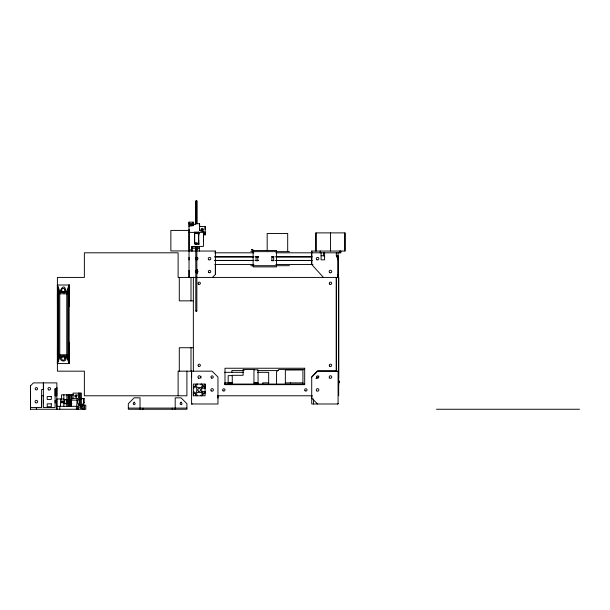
<?xml version="1.0" encoding="UTF-8"?>
<svg xmlns="http://www.w3.org/2000/svg" width="610" height="610" viewBox="0 0 610 610"><rect width="100%" height="100%" fill="white"/><g stroke="black" fill="none" stroke-linecap="round" stroke-linejoin="round"><path stroke-width="0.91" d="M78.553 409.257L78.553 405.162L85.789 405.162L85.789 409.257L30.5 409.257L30.5 385.825L33.428 382.889L56.867 382.889L56.867 409.257L56.867 398.978L63.844 398.978M30.5 407.503L41.633 407.503L41.633 389.454L43.394 389.454L43.394 382.889L43.394 407.503L55.113 407.503L55.113 388.753L56.867 388.753M57.447 345.108L57.409 354.989M66.81 406.474L66.81 403.69M66.81 399.565L66.81 394.845M67.184 403.515L67.184 399.71M68.168 406.474L68.168 403.69M68.168 399.565L68.168 394.845M68.343 406.474L68.343 403.69M68.343 403.515L68.343 399.71M68.343 399.565L68.343 394.845M68.442 406.474L68.442 403.69M68.442 403.515L68.442 399.71M68.442 399.565L68.442 394.845M69.082 306.395L69.128 285.007L57.409 285.007L57.409 363.575L69.128 363.575L69.082 342.195M69.41 406.474L69.41 403.69M69.41 403.515L69.41 399.71M69.41 399.565L69.41 394.845M69.509 406.474L69.509 403.69M69.509 403.515L69.509 399.71M69.509 399.565L69.509 394.845M69.784 406.474L69.784 403.69M69.784 399.565L69.784 394.845M70.768 403.515L70.768 399.71M70.943 406.474L70.943 403.69M70.943 403.515L70.943 399.71M70.943 399.565L70.943 394.845M71.782 398.62L71.782 394.845M80.177 405.162L80.177 393.114M81.382 405.162L81.382 393.114L73.047 393.114L73.047 398.391M178.112 395.783L178.112 371.17L212.105 371.17L217.961 377.033L217.961 403.988L191.593 403.988L191.593 371.17L191.593 377.033M186.904 371.17L186.904 395.783L84.363 395.783L84.363 371.17L57.409 371.17L57.409 277.42L84.363 277.42L84.363 252.807L178.112 252.807L178.112 277.42L338.672 277.42L338.672 377.918M189.024 229.368L189.024 277.42L189.024 270.268M193.126 225.799L193.126 222.131L189.024 222.131L189.024 249.879L191.952 249.879L191.952 251.046L191.952 246.417L203.443 246.417L203.443 231.449L202.238 231.449A2.638 2.478 0 0 1 199.6 228.971L199.6 229.566A2.638 2.478 0 0 0 199.958 230.801M191.593 403.988L191.593 403.401L192.18 403.988M193.355 395.783L193.355 384.064L205.067 384.064L205.067 395.783L193.355 395.783L193.355 392.268L196.87 395.783M194.59 232.181L194.59 233.241L198.723 233.241L198.723 232.181L194.59 232.181L194.59 244.076L199.31 244.076M195.566 249.757L195.566 247.5L196.382 246.981L197.19 247.5M197.19 249.757L197.19 246.707M198.578 236.139L198.578 241.11M198.723 232.181L198.723 244.076L198.723 240.264M199.31 251.046L199.31 246.844L191.952 246.844L191.952 246.417M203.412 234.873L205.166 234.873L205.166 226.539L199.6 226.539L199.607 223.748L195.475 223.74L191.952 225.944L189.024 225.944L189.024 226.539M199.6 229.566L199.6 225.952L199.6 226.539M205.067 393.389L205.067 391.795L204.312 391.795L204.312 393.442L203.427 393.442L201.704 391.681L201.704 388.166L203.427 386.404L204.312 386.404L204.312 388.051L205.067 388.051M205.067 384.064L205.067 387.579L201.552 384.064M212.463 277.42L215.391 274.485L215.391 251.046L189.024 251.046M217.961 398.124L217.961 396.37L217.373 395.783L312.305 395.783L311.718 396.37L311.718 398.124L317.574 403.988M323.437 277.42L311.718 264.526L311.718 251.046L344.97 251.046L344.97 232.883L315.965 232.883L315.965 251.046L315.965 232.883M320.212 252.807L320.212 251.046M321.089 252.807L321.089 259.837L324.604 259.837L324.604 252.807M323.437 255.994L323.437 252.807M336.323 371.17L336.323 277.42L336.323 370.888L317.566 370.888L311.718 377.033L311.718 403.988L338.085 403.988L338.085 371.17M337.62 258.198L338.085 259.837L336.323 255.735L336.323 252.807M338.085 252.807L338.085 277.42L338.085 255.735L336.323 255.735M338.672 385.245L338.672 383.415M340.723 252.807L340.723 251.046L340.723 252.807L275.796 252.807M344.97 251.046L344.97 232.883M339.373 382.699L339.373 381.158L339.373 382.752M60.558 290.299C66.063 279.281 68.236 299.937 60.558 290.299L61.282 291.793L58.705 292.098L57.462 293.418M71.24 406.329L71.644 398.391L78.553 398.391L78.553 393.114M76.746 406.329L77.15 398.391M61.976 402.722L61.976 401.098M196.847 246.486L196.847 311.047L196.321 311.23L195.795 311.047L195.795 246.486M57.462 293.296L58.705 291.572L60.908 291.382M61.16 401.098L62.639 401.098L63.074 401.906L62.639 402.722L61.16 402.722M61.244 356.751C57.805 361.212 67.184 363.202 65.857 357.735C64.218 353.358 59.361 359.404 57.462 355.173M69.067 355.173L67.824 356.492L65.316 356.797M82.114 405.162L83.585 402.813L83.578 398.681L84.172 398.681L84.172 402.813L82.411 405.627M64.866 292.221L65.628 291.382M193.355 387.579L196.87 384.064M201.552 395.783L205.067 392.268M311.718 377.033L317.574 371.17L338.672 371.17M337.498 403.988L338.085 403.401M316.01 378.596L318.877 376.118M195.81 311.001L196.847 311.047M196.694 201.048L195.81 200.873L195.795 223.702L196.054 201.079M81.374 398.681L84.172 398.681M189.024 230.42L170.861 230.42L170.861 250.931L189.024 250.931M189.024 232.387L203.443 232.387M203.443 233.241L205.166 233.241L205.166 232.044L203.443 232.044L203.443 231.449M197.571 233.668L199.47 233.668M203.267 233.668L205.166 233.668L205.166 234.873M191.952 248.255L195.566 248.255M197.19 248.255L199.31 248.255M250.779 251.633L289.453 251.633M214.819 252.807L253.882 252.807M321.089 255.735L324.604 255.735M214.819 256.795L253.882 256.795M255.788 256.795L258.648 256.795M271.984 256.795L273.89 256.795M275.796 256.795L312 256.795M214.819 256.909L253.882 256.909M255.788 256.909L258.648 256.909M271.984 256.909L273.89 256.909M275.796 256.909L312 256.909M214.819 260.424L253.882 260.424M255.788 260.424L258.648 260.424M271.984 260.424L273.89 260.424M275.796 260.424L312 260.424M214.819 260.539L253.882 260.539M255.788 260.539L258.648 260.539M271.984 260.539L273.89 260.539M275.796 260.539L312 260.539M214.819 264.526L253.882 264.526M275.796 264.526L312.953 264.526M250.779 265.701L289.453 265.701M337.498 275.072L338.085 275.072M337.498 276.833L338.085 276.833M65.697 291.168L67.824 291.572L69.067 293.296L69.067 355.294L67.824 357.018L65.674 357.422M65.255 291.793L67.824 292.098L69.067 293.418M57.462 293.822L69.067 293.822M193.355 300.86L179.287 300.86L179.287 277.42M193.355 347.731L179.287 347.731L179.287 371.17M57.462 354.768L69.067 354.768M60.855 357.422L58.705 357.018L57.462 355.294M304.611 369.416L278.9 369.416L276.559 371.757L276.559 384.064M253.951 369.79L258.053 369.79L258.053 384.079M244.16 370.59L231.869 370.59L231.869 372.435M257.389 370.59L278.183 370.59M224.716 372.321L243.421 372.321M257.443 372.321L268.667 372.321L268.667 384.559M232.265 375.638L228.171 375.638L228.171 383.24L232.265 383.24L232.265 375.31L243.108 375.31L243.108 369.462L253.951 369.462L253.951 383.24L258.053 383.24M224.716 382.851L232.265 382.912M253.951 382.912L258.053 382.912M268.667 382.851L262.803 382.851L262.803 384.018M285.35 382.889L302.926 382.889M224.343 384.064L304.687 384.064M193.355 388.051L194.11 388.051L194.11 386.404L194.994 386.404L196.717 388.166L196.717 391.681L194.994 393.442L194.11 393.442L194.11 391.795L193.355 391.795M201.407 388.166L205.112 388.166M201.407 391.681L205.112 391.681M73.665 394.845L61.496 394.845L61.496 399.26M43.394 395.783L41.633 395.783L41.633 407.503M80.177 398.681L81.969 398.681M63.844 399.565L71.782 399.565M71.782 399.71L66.81 399.71L66.81 403.515L71.782 403.515M67.42 399.825L64.706 399.825L64.706 403.637L67.42 403.637M71.24 400.145L76.746 400.145M61.648 401.906L63.074 401.906M83.585 402.813L84.172 402.813M63.844 403.69L71.782 403.69M56.867 406.329L77.554 406.329L77.554 409.257M60.474 406.329L60.703 398.978M128.321 408.09L186.919 408.09M436.524 409.257L579.5 409.257M57.409 293.7L57.447 306.395M339.549 251.046L339.549 252.807M338.672 277.42L338.672 395.783M330.467 232.883L330.467 251.046M313.471 398.963L313.471 403.988M311.718 251.046L311.718 264.526M302.926 384.064L302.926 370.003L285.35 370.003L285.35 384.064M290.467 382.615L290.467 384.468M287.691 251.633L287.691 233.47L267.18 233.47L267.18 250.725M230.58 382.851L230.58 384.018M215.391 251.046L215.391 252.921M215.391 264.526L215.391 274.485M205.166 226.539L205.166 227.736M205.166 228.163L205.166 229.368M203.443 236.139L203.443 236.977M203.443 240.264L203.443 241.11M201.087 384.064L201.087 384.826L202.726 384.826L202.726 385.703L200.972 387.434L197.449 387.434L195.696 385.703L195.696 384.826L197.335 384.826L197.335 384.064M201.087 395.783L201.087 395.021L202.726 395.021L202.726 394.144L200.972 392.413L197.449 392.413L195.696 394.144L195.696 395.021L197.335 395.021L197.335 395.783M200.972 376.225L200.972 378.131M199.607 223.748L199.607 224.335M199.31 246.417L199.31 247.271M198.791 234.392L198.791 235.346M197.335 269.506L197.335 273.318M196.847 242.688L196.847 244.587M195.795 242.688L195.795 244.587M195.475 223.74L195.475 224.335M193.355 277.131L193.355 371.459M193.126 222.131L193.126 223.329M193.126 223.756L193.126 224.96M191.952 247.355L191.952 247.828M191.952 248.766L191.952 249.231M191.006 277.42L191.006 300.86M191.006 347.731L191.006 371.17M189.024 222.131L189.024 223.329M189.024 223.756L189.024 224.96M189.024 257.374L189.024 259.959M175.2 409.257L175.2 397.834L181.056 397.834L186.919 403.69L186.919 409.257L128.321 409.257L128.321 403.69L134.185 397.834L140.041 397.834L140.041 409.257M172.272 408.09L172.272 409.257M142.969 408.09L142.969 409.257M84.584 405.162L84.584 409.257M84.157 405.162L84.157 409.257M82.96 405.162L82.96 409.257M79.757 393.114L79.757 405.162M76.387 406.329L76.387 409.257M63.844 394.845L63.844 406.474M59.795 406.329L59.795 409.257M56.867 387.464L56.867 395.783L55.113 395.783L55.113 388.753M55.113 400.351L55.113 402.935M43.394 400.351L43.394 402.935M36.356 407.503L36.356 409.257M30.5 385.825L30.5 409.257M196.641 270.268A1.289 1.289 0 0 1 197.93 271.557A1.289 1.289 0 0 1 196.641 272.845M196.001 272.678A1.289 1.289 0 0 1 196.001 270.443M196.641 257.374A1.289 1.289 0 0 1 197.93 258.663A1.289 1.289 0 0 1 196.641 259.959M196.001 259.784A1.289 1.289 0 0 1 196.001 257.55M190.084 225.288A1.022 0.961 0 0 1 192.066 225.288M190.19 225.479A1.022 0.961 0 0 1 191.799 225.281M201.513 230.237A1.022 0.961 0 0 1 202.749 230.084M201.247 230.244A1.022 0.961 0 0 1 203.229 230.244M82.136 408.197A1.022 0.961 -90 0 1 82.136 406.222M76.517 396.935A1.022 0.961 -90 0 1 77.249 395.059M81.961 408.235A1.022 0.961 -90 0 1 80.993 407.213A1.022 0.961 -90 0 1 81.961 406.184M76.746 396.774A1.022 0.961 -90 0 1 77.18 395.059M194.651 233.256L194.651 243.215L198.456 243.215L198.456 233.256L194.651 233.256M196.847 200.919L196.847 223.702L196.847 200.919M57.462 354.982L57.409 363.575L59.765 357.422L59.765 291.168L57.409 285.007L57.462 293.608C60.725 291.87 65.804 291.87 69.067 293.608L69.128 285.007L66.764 291.168L66.764 357.422L69.128 363.575L69.067 354.982C65.766 356.377 60.764 356.377 57.462 354.982M57.897 356.27L57.409 363.575L58.705 357.018L58.705 291.572L57.409 285.007L57.897 292.32L57.897 356.27M69.128 285.007L68.633 292.32L68.633 356.27L69.128 363.575L67.824 357.018L67.824 291.572L69.128 285.007M64.912 289.727L64.713 290.848L63.836 291.588L62.693 291.588L61.823 290.848L61.625 289.727L62.189 288.736L63.265 288.347L64.34 288.736L64.912 289.727M64.912 358.284L64.713 359.412L63.836 360.144L62.693 360.144L61.823 359.412L61.625 358.284L62.189 357.292L63.265 356.903L64.34 357.292L64.912 358.284M134.185 402.165L133.521 403.027A0.938 0.938 0 0 0 133.521 404.354A0.938 0.938 0 0 0 134.84 404.354A0.938 0.938 0 0 0 134.84 403.027L134.185 402.165M181.056 402.165L180.392 403.027A0.938 0.938 0 0 0 180.392 404.354A0.938 0.938 0 0 0 181.719 404.354A0.938 0.938 0 0 0 181.719 403.027L181.056 402.165M229.085 383.049L231.388 383.072L229.085 383.049M254.866 383.049L257.176 383.072L254.866 383.049M252.159 249.879L252.929 249.879L252.159 249.879M251.518 249.879L251.945 249.879L251.518 249.879M253.249 249.879L253.249 249.879M276.559 250.466L253.119 250.466L253.119 266.867L276.559 266.867L276.559 250.466M257.809 256.619L256.048 256.619L256.048 260.714L257.809 260.714L257.809 256.619M273.631 256.619L271.869 256.619L271.869 260.714L273.631 260.714L273.631 256.619M304.687 368.242L224.991 368.242L224.991 384.651L304.687 384.651L304.687 368.242M51.301 396.546L47.199 396.546L47.199 399.443L51.301 399.443L51.301 396.546M51.301 403.843L47.199 403.843L47.199 406.74L51.301 406.74L51.301 403.843M329.636 366.145A1.174 1.174 0 0 0 331.596 365.619A1.174 1.174 0 0 0 330.162 364.178A1.174 1.174 0 0 0 329.636 366.145M305.031 390.751A1.174 1.174 0 0 0 306.99 390.225A1.174 1.174 0 0 0 305.557 388.791A1.174 1.174 0 0 0 305.031 390.751M222.993 390.751A1.174 1.174 0 0 0 224.953 390.225A1.174 1.174 0 0 0 223.519 388.791A1.174 1.174 0 0 0 222.993 390.751M198.38 366.145A1.174 1.174 0 0 0 200.339 365.619A1.174 1.174 0 0 0 198.906 364.178A1.174 1.174 0 0 0 198.38 366.145M198.38 284.108A1.174 1.174 0 0 0 200.339 283.581A1.174 1.174 0 0 0 198.906 282.148A1.174 1.174 0 0 0 198.38 284.108M329.636 284.108A1.174 1.174 0 0 0 331.596 283.581A1.174 1.174 0 0 0 330.162 282.148A1.174 1.174 0 0 0 329.636 284.108M208.948 272.571A1.174 1.174 0 0 0 210.702 271.557A1.174 1.174 0 0 0 208.948 270.543A1.174 1.174 0 0 0 208.948 272.571M208.887 259.784A1.289 1.289 0 0 0 210.824 258.663A1.289 1.289 0 0 0 208.887 257.55A1.289 1.289 0 0 0 208.887 259.784M190.564 225.166A1.022 0.961 0 0 0 192.104 224.335A1.022 0.961 0 0 0 190.564 223.496A1.022 0.961 0 0 0 190.564 225.166M201.727 230.123A1.022 0.961 0 0 0 203.267 229.291A1.022 0.961 0 0 0 201.727 228.453A1.022 0.961 0 0 0 201.727 230.123M35.715 402.76A1.289 1.289 0 0 0 37.652 401.639A1.289 1.289 0 0 0 35.715 400.526A1.289 1.289 0 0 0 35.715 402.76M35.532 389.584A1.174 1.174 0 0 0 37.492 389.058A1.174 1.174 0 0 0 36.059 387.617A1.174 1.174 0 0 0 35.532 389.584M48.609 389.866A1.289 1.289 0 0 0 50.538 388.753A1.289 1.289 0 0 0 48.609 387.632A1.289 1.289 0 0 0 48.609 389.866M77.813 400.663A2.493 0.854 90 0 0 78.553 404.399A2.493 0.854 90 0 0 79.292 400.663A2.493 0.854 90 0 0 77.813 400.663M76.479 396.774A1.022 0.961 -90 0 0 76.052 395.059A1.022 0.961 -90 0 0 74.87 396.309A1.022 0.961 -90 0 0 76.479 396.774M81.435 407.938A1.022 0.961 -90 0 0 81.008 406.222A1.022 0.961 -90 0 0 79.826 407.472A1.022 0.961 -90 0 0 81.435 407.938M329.819 272.678A1.289 1.289 0 0 0 331.756 271.557A1.289 1.289 0 0 0 329.819 270.443A1.289 1.289 0 0 0 329.819 272.678M316.933 259.784A1.289 1.289 0 0 0 318.862 258.663A1.289 1.289 0 0 0 316.933 257.55A1.289 1.289 0 0 0 316.933 259.784M329.552 377.941A1.289 1.289 0 0 0 331.71 377.369A1.289 1.289 0 0 0 330.132 375.79A1.289 1.289 0 0 0 329.552 377.941M316.75 377.857A1.174 1.174 0 0 0 318.71 377.338A1.174 1.174 0 0 0 317.276 375.897A1.174 1.174 0 0 0 316.75 377.857M316.666 390.835A1.289 1.289 0 0 0 318.824 390.255A1.289 1.289 0 0 0 317.246 388.677A1.289 1.289 0 0 0 316.666 390.835M198.563 378.147A1.289 1.289 0 0 0 200.499 377.033A1.289 1.289 0 0 0 198.563 375.912A1.289 1.289 0 0 0 198.563 378.147M211.19 390.835A1.289 1.289 0 0 0 213.347 390.255A1.289 1.289 0 0 0 211.769 388.677A1.289 1.289 0 0 0 211.19 390.835M211.517 378.048A1.174 1.174 0 0 0 213.271 377.033A1.174 1.174 0 0 0 211.517 376.019A1.174 1.174 0 0 0 211.517 378.048M198.479 391.193A1.464 1.464 0 0 0 200.675 389.92A1.464 1.464 0 0 0 198.479 388.654A1.464 1.464 0 0 0 198.479 391.193"/></g></svg>
